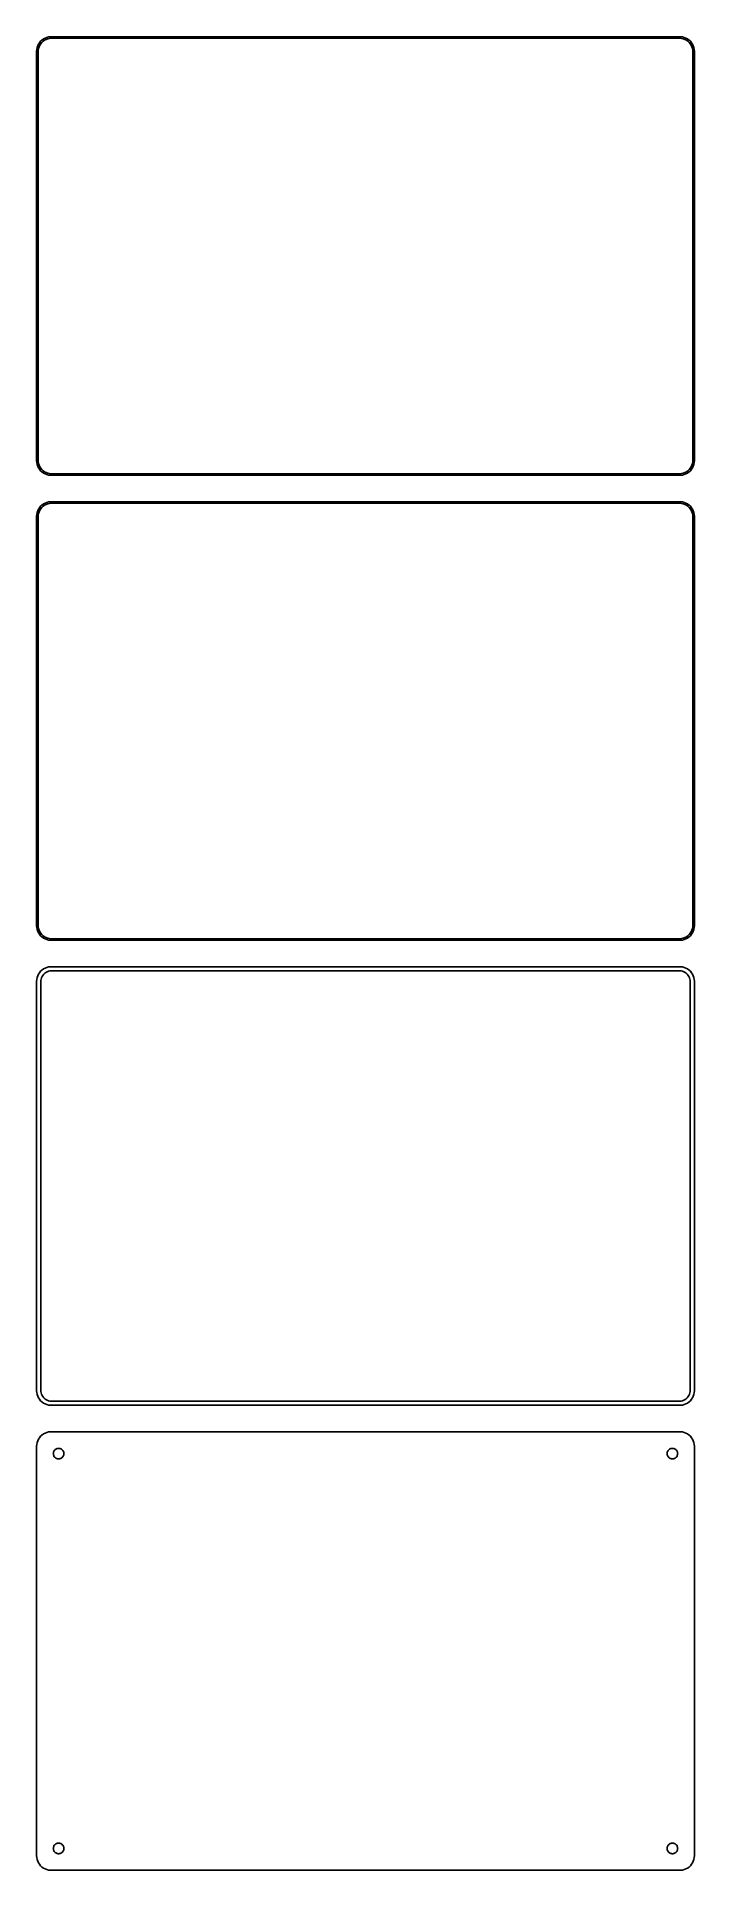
# Model space of a CAD drawing. Header units: metres. Extents: x -112 to 112, y 402 to 1029.
import ezdxf

# ---------------------------------------------------------------- set-up
doc = ezdxf.new("R2010")
doc.units = ezdxf.units.M

msp = doc.modelspace()

# ---------------------------------------------------------------- linework, layer by layer
for p, q in [((-109.629, 1028.52), (-110.179, 1028.22)), ((-109.045, 1028.76), (-109.629, 1028.52)), ((-109.272, 1028.05), (-108.718, 1028.27)), ((-108.437, 1028.91), (-109.045, 1028.76)), ((-108.718, 1028.27), (-108.14, 1028.42)), ((-107.814, 1028.99), (-108.437, 1028.91)), ((-108.14, 1028.42), (-107.548, 1028.49)), ((107.814, 1028.99), (-107.814, 1028.99)), ((-107.548, 1028.49), (107.548, 1028.49)), ((107.548, 1028.49), (108.14, 1028.42)), ((108.437, 1028.91), (107.814, 1028.99)), ((108.14, 1028.42), (108.718, 1028.27)), ((109.045, 1028.76), (108.437, 1028.91)), ((108.718, 1028.27), (109.272, 1028.05)), ((109.629, 1028.52), (109.045, 1028.76)), ((110.179, 1028.22), (109.629, 1028.52)), ((-112.461, 1024.63), (-112.5, 1024)), ((-112.5, 1024), (-112.5, 884)), ((-112.343, 1025.24), (-112.461, 1024.63)), ((-112.149, 1025.84), (-112.343, 1025.24)), ((-111.882, 1026.41), (-112.149, 1025.84)), ((-112, 1023.75), (-111.963, 1024.35)), ((-112, 884.25), (-112, 1023.75)), ((-111.963, 1024.35), (-111.851, 1024.93)), ((-111.545, 1026.94), (-111.882, 1026.41)), ((-111.851, 1024.93), (-111.666, 1025.5)), ((-111.666, 1025.5), (-111.412, 1026.04)), ((-111.145, 1027.42), (-111.545, 1026.94)), ((-111.412, 1026.04), (-111.093, 1026.54)), ((-110.687, 1027.85), (-111.145, 1027.42)), ((-111.093, 1026.54), (-110.713, 1027)), ((-110.713, 1027), (-110.278, 1027.41)), ((-110.179, 1028.22), (-110.687, 1027.85)), ((-110.278, 1027.41), (-109.795, 1027.76)), ((-109.795, 1027.76), (-109.272, 1028.05)), ((109.272, 1028.05), (109.795, 1027.76)), ((109.795, 1027.76), (110.278, 1027.41)), ((110.687, 1027.85), (110.179, 1028.22)), ((110.278, 1027.41), (110.713, 1027)), ((111.145, 1027.42), (110.687, 1027.85)), ((110.713, 1027), (111.093, 1026.54)), ((111.093, 1026.54), (111.412, 1026.04)), ((111.545, 1026.94), (111.145, 1027.42)), ((111.412, 1026.04), (111.666, 1025.5)), ((111.882, 1026.41), (111.545, 1026.94)), ((111.666, 1025.5), (111.851, 1024.93)), ((111.851, 1024.93), (111.963, 1024.35)), ((112.149, 1025.84), (111.882, 1026.41)), ((111.963, 1024.35), (112, 1023.75)), ((112, 1023.75), (112, 884.25)), ((112.343, 1025.24), (112.149, 1025.84)), ((112.461, 1024.63), (112.343, 1025.24)), ((112.5, 1024), (112.461, 1024.63)), ((112.5, 884), (112.5, 1024)), ((-111.963, 883.655), (-112, 884.25)), ((112, 884.25), (111.963, 883.655)), ((-112.5, 884), (-112.461, 883.373)), ((-112.461, 883.373), (-112.343, 882.757)), ((-112.343, 882.757), (-112.149, 882.159)), ((-112.149, 882.159), (-111.882, 881.591)), ((-111.851, 883.069), (-111.963, 883.655)), ((-111.882, 881.591), (-111.545, 881.061)), ((-111.666, 882.501), (-111.851, 883.069)), ((-111.412, 881.962), (-111.666, 882.501)), ((-111.545, 881.061), (-111.145, 880.577)), ((-111.093, 881.458), (-111.412, 881.962)), ((-111.145, 880.577), (-110.687, 880.147)), ((-110.713, 880.998), (-111.093, 881.458)), ((-110.278, 880.59), (-110.713, 880.998)), ((-110.687, 880.147), (-110.179, 879.778)), ((-109.795, 880.239), (-110.278, 880.59)), ((-110.179, 879.778), (-109.629, 879.476)), ((-109.272, 879.952), (-109.795, 880.239)), ((-109.629, 879.476), (-109.045, 879.245)), ((-108.718, 879.732), (-109.272, 879.952)), ((-109.045, 879.245), (-108.437, 879.089)), ((-108.14, 879.584), (-108.718, 879.732)), ((-108.437, 879.089), (-107.814, 879.01)), ((-107.548, 879.509), (-108.14, 879.584)), ((-107.814, 879.01), (107.814, 879.01)), ((107.548, 879.509), (-107.548, 879.509)), ((108.14, 879.584), (107.548, 879.509)), ((107.814, 879.01), (108.437, 879.089)), ((108.718, 879.732), (108.14, 879.584)), ((108.437, 879.089), (109.045, 879.245)), ((109.272, 879.952), (108.718, 879.732)), ((109.045, 879.245), (109.629, 879.476)), ((109.795, 880.239), (109.272, 879.952)), ((109.629, 879.476), (110.179, 879.778)), ((110.278, 880.59), (109.795, 880.239)), ((110.179, 879.778), (110.687, 880.147)), ((110.713, 880.998), (110.278, 880.59)), ((110.687, 880.147), (111.145, 880.577)), ((111.093, 881.458), (110.713, 880.998)), ((111.412, 881.962), (111.093, 881.458)), ((111.145, 880.577), (111.545, 881.061)), ((111.666, 882.501), (111.412, 881.962)), ((111.545, 881.061), (111.882, 881.591)), ((111.851, 883.069), (111.666, 882.501)), ((111.963, 883.655), (111.851, 883.069)), ((111.882, 881.591), (112.149, 882.159)), ((112.149, 882.159), (112.343, 882.757)), ((112.343, 882.757), (112.461, 883.373)), ((112.461, 883.373), (112.5, 884)), ((-112.461, 865.627), (-112.5, 865)), ((-112.343, 866.243), (-112.461, 865.627)), ((-112.149, 866.841), (-112.343, 866.243)), ((-111.882, 867.409), (-112.149, 866.841)), ((-112, 864.75), (-111.963, 865.345)), ((-111.963, 865.345), (-111.851, 865.931)), ((-111.545, 867.939), (-111.882, 867.409)), ((-111.851, 865.931), (-111.666, 866.499)), ((-111.666, 866.499), (-111.412, 867.038)), ((-111.145, 868.423), (-111.545, 867.939)), ((-111.412, 867.038), (-111.093, 867.542)), ((-110.687, 868.853), (-111.145, 868.423)), ((-111.093, 867.542), (-110.713, 868.002)), ((-110.713, 868.002), (-110.278, 868.41)), ((-110.179, 869.222), (-110.687, 868.853)), ((-110.278, 868.41), (-109.795, 868.761)), ((-109.629, 869.524), (-110.179, 869.222)), ((-109.795, 868.761), (-109.272, 869.048)), ((-109.045, 869.755), (-109.629, 869.524)), ((-109.272, 869.048), (-108.718, 869.268)), ((-108.437, 869.911), (-109.045, 869.755)), ((-108.718, 869.268), (-108.14, 869.416)), ((-107.814, 869.99), (-108.437, 869.911)), ((-108.14, 869.416), (-107.548, 869.491)), ((107.814, 869.99), (-107.814, 869.99)), ((-107.548, 869.491), (107.548, 869.491)), ((107.548, 869.491), (108.14, 869.416)), ((108.437, 869.911), (107.814, 869.99)), ((108.14, 869.416), (108.718, 869.268)), ((109.045, 869.755), (108.437, 869.911)), ((108.718, 869.268), (109.272, 869.048)), ((109.629, 869.524), (109.045, 869.755)), ((109.272, 869.048), (109.795, 868.761)), ((110.179, 869.222), (109.629, 869.524)), ((109.795, 868.761), (110.278, 868.41)), ((110.687, 868.853), (110.179, 869.222)), ((110.278, 868.41), (110.713, 868.002)), ((111.145, 868.423), (110.687, 868.853)), ((110.713, 868.002), (111.093, 867.542)), ((111.093, 867.542), (111.412, 867.038)), ((111.545, 867.939), (111.145, 868.423)), ((111.412, 867.038), (111.666, 866.499)), ((111.882, 867.409), (111.545, 867.939)), ((111.666, 866.499), (111.851, 865.931)), ((111.851, 865.931), (111.963, 865.345)), ((112.149, 866.841), (111.882, 867.409)), ((111.963, 865.345), (112, 864.75)), ((112.343, 866.243), (112.149, 866.841)), ((112.461, 865.627), (112.343, 866.243)), ((112.5, 865), (112.461, 865.627)), ((-112.5, 865), (-112.5, 725)), ((-112, 725.25), (-112, 864.75)), ((112, 864.75), (112, 725.25)), ((112.5, 725), (112.5, 865)), ((-112.5, 725), (-112.461, 724.373)), ((-112.461, 724.373), (-112.343, 723.757)), ((-112.343, 723.757), (-112.149, 723.159)), ((-112.149, 723.159), (-111.882, 722.591)), ((-111.963, 724.655), (-112, 725.25)), ((-111.851, 724.069), (-111.963, 724.655)), ((-111.882, 722.591), (-111.545, 722.061)), ((-111.666, 723.501), (-111.851, 724.069)), ((-111.412, 722.962), (-111.666, 723.501)), ((-111.545, 722.061), (-111.145, 721.577)), ((-111.093, 722.458), (-111.412, 722.962)), ((-111.145, 721.577), (-110.687, 721.147)), ((-110.713, 721.998), (-111.093, 722.458)), ((-110.278, 721.59), (-110.713, 721.998)), ((-110.687, 721.147), (-110.179, 720.778)), ((-109.795, 721.239), (-110.278, 721.59)), ((-109.272, 720.952), (-109.795, 721.239)), ((109.795, 721.239), (109.272, 720.952)), ((110.278, 721.59), (109.795, 721.239)), ((110.179, 720.778), (110.687, 721.147)), ((110.713, 721.998), (110.278, 721.59)), ((110.687, 721.147), (111.145, 721.577)), ((111.093, 722.458), (110.713, 721.998)), ((111.412, 722.962), (111.093, 722.458)), ((111.145, 721.577), (111.545, 722.061)), ((111.666, 723.501), (111.412, 722.962)), ((111.545, 722.061), (111.882, 722.591)), ((111.851, 724.069), (111.666, 723.501)), ((111.963, 724.655), (111.851, 724.069)), ((111.882, 722.591), (112.149, 723.159)), ((112, 725.25), (111.963, 724.655)), ((112.149, 723.159), (112.343, 723.757)), ((112.343, 723.757), (112.461, 724.373)), ((112.461, 724.373), (112.5, 725)), ((-110.179, 720.778), (-109.629, 720.476)), ((-109.629, 720.476), (-109.045, 720.245)), ((-108.718, 720.732), (-109.272, 720.952)), ((-109.045, 720.245), (-108.437, 720.089)), ((-108.14, 720.584), (-108.718, 720.732)), ((-108.437, 720.089), (-107.814, 720.01)), ((-107.548, 720.509), (-108.14, 720.584)), ((-107.814, 720.01), (107.814, 720.01)), ((107.548, 720.509), (-107.548, 720.509)), ((108.14, 720.584), (107.548, 720.509)), ((107.814, 720.01), (108.437, 720.089)), ((108.718, 720.732), (108.14, 720.584)), ((108.437, 720.089), (109.045, 720.245)), ((109.272, 720.952), (108.718, 720.732)), ((109.045, 720.245), (109.629, 720.476)), ((109.629, 720.476), (110.179, 720.778)), ((-111.545, 708.939), (-111.882, 708.409)), ((-111.145, 709.423), (-111.545, 708.939)), ((-110.687, 709.853), (-111.145, 709.423)), ((-110.179, 710.222), (-110.687, 709.853)), ((-109.629, 710.524), (-110.179, 710.222)), ((-110.071, 708.399), (-109.716, 708.731)), ((-109.716, 708.731), (-109.323, 709.017)), ((-109.045, 710.755), (-109.629, 710.524)), ((-109.323, 709.017), (-108.898, 709.251)), ((-108.437, 710.911), (-109.045, 710.755)), ((-108.898, 709.251), (-108.446, 709.43)), ((-108.446, 709.43), (-107.975, 709.551)), ((-107.814, 710.99), (-108.437, 710.911)), ((-107.975, 709.551), (-107.493, 709.612)), ((107.814, 710.99), (-107.814, 710.99)), ((-107.493, 709.612), (107.493, 709.612)), ((107.493, 709.612), (107.975, 709.551)), ((108.437, 710.911), (107.814, 710.99)), ((107.975, 709.551), (108.446, 709.43)), ((109.045, 710.755), (108.437, 710.911)), ((108.446, 709.43), (108.898, 709.251)), ((108.898, 709.251), (109.323, 709.017)), ((109.629, 710.524), (109.045, 710.755)), ((109.323, 709.017), (109.716, 708.731)), ((110.179, 710.222), (109.629, 710.524)), ((109.716, 708.731), (110.071, 708.399)), ((110.687, 709.853), (110.179, 710.222)), ((111.145, 709.423), (110.687, 709.853)), ((111.545, 708.939), (111.145, 709.423)), ((111.882, 708.409), (111.545, 708.939)), ((-112.461, 706.627), (-112.5, 706)), ((-112.5, 706), (-112.5, 566)), ((-112.343, 707.243), (-112.461, 706.627)), ((-112.149, 707.841), (-112.343, 707.243)), ((-111.882, 708.409), (-112.149, 707.841)), ((-111.119, 705.75), (-111.089, 706.235)), ((-111.119, 566.25), (-111.119, 705.75)), ((-111.089, 706.235), (-110.998, 706.712)), ((-110.998, 706.712), (-110.848, 707.174)), ((-110.848, 707.174), (-110.641, 707.614)), ((-110.641, 707.614), (-110.38, 708.024)), ((-110.38, 708.024), (-110.071, 708.399)), ((110.071, 708.399), (110.38, 708.024)), ((110.38, 708.024), (110.641, 707.614)), ((110.641, 707.614), (110.848, 707.174)), ((110.848, 707.174), (110.998, 706.712)), ((110.998, 706.712), (111.089, 706.235)), ((111.089, 706.235), (111.119, 705.75)), ((111.119, 705.75), (111.119, 566.25)), ((112.149, 707.841), (111.882, 708.409)), ((112.343, 707.243), (112.149, 707.841)), ((112.461, 706.627), (112.343, 707.243)), ((112.5, 706), (112.461, 706.627)), ((112.5, 566), (112.5, 706)), ((-112.5, 566), (-112.461, 565.373)), ((-112.461, 565.373), (-112.343, 564.757)), ((-112.343, 564.757), (-112.149, 564.159)), ((-111.089, 565.765), (-111.119, 566.25)), ((-110.998, 565.288), (-111.089, 565.765)), ((-110.848, 564.826), (-110.998, 565.288)), ((-110.641, 564.386), (-110.848, 564.826)), ((-110.38, 563.976), (-110.641, 564.386)), ((110.641, 564.386), (110.38, 563.976)), ((110.848, 564.826), (110.641, 564.386)), ((110.998, 565.288), (110.848, 564.826)), ((111.089, 565.765), (110.998, 565.288)), ((111.119, 566.25), (111.089, 565.765)), ((112.149, 564.159), (112.343, 564.757)), ((112.343, 564.757), (112.461, 565.373)), ((112.461, 565.373), (112.5, 566)), ((-112.149, 564.159), (-111.882, 563.591)), ((-111.882, 563.591), (-111.545, 563.061)), ((-111.545, 563.061), (-111.145, 562.577)), ((-111.145, 562.577), (-110.687, 562.147)), ((-110.687, 562.147), (-110.179, 561.778)), ((-110.071, 563.601), (-110.38, 563.976)), ((-110.179, 561.778), (-109.629, 561.476)), ((-109.716, 563.269), (-110.071, 563.601)), ((-109.323, 562.983), (-109.716, 563.269)), ((-109.629, 561.476), (-109.045, 561.245)), ((-108.898, 562.749), (-109.323, 562.983)), ((-109.045, 561.245), (-108.437, 561.089)), ((-108.446, 562.57), (-108.898, 562.749)), ((-107.975, 562.449), (-108.446, 562.57)), ((-108.437, 561.089), (-107.814, 561.01)), ((-107.493, 562.388), (-107.975, 562.449)), ((-107.814, 561.01), (107.814, 561.01)), ((107.493, 562.388), (-107.493, 562.388)), ((107.975, 562.449), (107.493, 562.388)), ((107.814, 561.01), (108.437, 561.089)), ((108.446, 562.57), (107.975, 562.449)), ((108.437, 561.089), (109.045, 561.245)), ((108.898, 562.749), (108.446, 562.57)), ((109.323, 562.983), (108.898, 562.749)), ((109.045, 561.245), (109.629, 561.476)), ((109.716, 563.269), (109.323, 562.983)), ((109.629, 561.476), (110.179, 561.778)), ((110.071, 563.601), (109.716, 563.269)), ((110.38, 563.976), (110.071, 563.601)), ((110.179, 561.778), (110.687, 562.147)), ((110.687, 562.147), (111.145, 562.577)), ((111.145, 562.577), (111.545, 563.061)), ((111.545, 563.061), (111.882, 563.591)), ((111.882, 563.591), (112.149, 564.159)), ((-109.045, 551.755), (-109.629, 551.524)), ((-108.437, 551.911), (-109.045, 551.755)), ((-107.814, 551.99), (-108.437, 551.911)), ((107.814, 551.99), (-107.814, 551.99)), ((108.437, 551.911), (107.814, 551.99)), ((109.045, 551.755), (108.437, 551.911)), ((109.629, 551.524), (109.045, 551.755)), ((-112.461, 547.627), (-112.5, 547)), ((-112.5, 547), (-112.5, 407)), ((-112.343, 548.243), (-112.461, 547.627)), ((-112.149, 548.841), (-112.343, 548.243)), ((-111.882, 549.409), (-112.149, 548.841)), ((-111.545, 549.939), (-111.882, 549.409)), ((-111.145, 550.423), (-111.545, 549.939)), ((-110.687, 550.853), (-111.145, 550.423)), ((-110.179, 551.222), (-110.687, 550.853)), ((-109.629, 551.524), (-110.179, 551.222)), ((-106.577, 545.367), (-106.456, 545.558)), ((-106.456, 545.558), (-106.312, 545.732)), ((-106.312, 545.732), (-106.147, 545.887)), ((-106.147, 545.887), (-105.964, 546.02)), ((-105.964, 546.02), (-105.766, 546.129)), ((-105.766, 546.129), (-105.556, 546.212)), ((-105.556, 546.212), (-105.337, 546.268)), ((-105.337, 546.268), (-105.113, 546.296)), ((-105.113, 546.296), (-104.887, 546.296)), ((-104.887, 546.296), (-104.663, 546.268)), ((-104.663, 546.268), (-104.444, 546.212)), ((-104.444, 546.212), (-104.234, 546.129)), ((-104.234, 546.129), (-104.036, 546.02)), ((-104.036, 546.02), (-103.853, 545.887)), ((-103.853, 545.887), (-103.688, 545.732)), ((-103.688, 545.732), (-103.544, 545.558)), ((-103.544, 545.558), (-103.423, 545.367)), ((103.423, 545.367), (103.544, 545.558)), ((103.544, 545.558), (103.688, 545.732)), ((103.688, 545.732), (103.853, 545.887)), ((103.853, 545.887), (104.036, 546.02)), ((104.036, 546.02), (104.234, 546.129)), ((104.234, 546.129), (104.444, 546.212)), ((104.444, 546.212), (104.663, 546.268)), ((104.663, 546.268), (104.887, 546.296)), ((104.887, 546.296), (105.113, 546.296)), ((105.113, 546.296), (105.337, 546.268)), ((105.337, 546.268), (105.556, 546.212)), ((105.556, 546.212), (105.766, 546.129)), ((105.766, 546.129), (105.964, 546.02)), ((105.964, 546.02), (106.147, 545.887)), ((106.147, 545.887), (106.312, 545.732)), ((106.312, 545.732), (106.456, 545.558)), ((106.456, 545.558), (106.577, 545.367)), ((110.179, 551.222), (109.629, 551.524)), ((110.687, 550.853), (110.179, 551.222)), ((111.145, 550.423), (110.687, 550.853)), ((111.545, 549.939), (111.145, 550.423)), ((111.882, 549.409), (111.545, 549.939)), ((112.149, 548.841), (111.882, 549.409)), ((112.343, 548.243), (112.149, 548.841)), ((112.461, 547.627), (112.343, 548.243)), ((112.5, 547), (112.461, 547.627)), ((112.5, 407), (112.5, 547)), ((-106.8, 544.5), (-106.786, 544.726)), ((-106.786, 544.274), (-106.8, 544.5)), ((-106.786, 544.726), (-106.743, 544.948)), ((-106.743, 544.052), (-106.786, 544.274)), ((-106.743, 544.948), (-106.674, 545.163)), ((-106.674, 543.837), (-106.743, 544.052)), ((-106.674, 545.163), (-106.577, 545.367)), ((-106.577, 543.633), (-106.674, 543.837)), ((-106.456, 543.442), (-106.577, 543.633)), ((-106.312, 543.268), (-106.456, 543.442)), ((-106.147, 543.113), (-106.312, 543.268)), ((-105.964, 542.98), (-106.147, 543.113)), ((-105.766, 542.871), (-105.964, 542.98)), ((-105.556, 542.788), (-105.766, 542.871)), ((-105.337, 542.732), (-105.556, 542.788)), ((-105.113, 542.704), (-105.337, 542.732)), ((-104.887, 542.704), (-105.113, 542.704)), ((-104.663, 542.732), (-104.887, 542.704)), ((-104.444, 542.788), (-104.663, 542.732)), ((-104.234, 542.871), (-104.444, 542.788)), ((-104.036, 542.98), (-104.234, 542.871)), ((-103.853, 543.113), (-104.036, 542.98)), ((-103.688, 543.268), (-103.853, 543.113)), ((-103.544, 543.442), (-103.688, 543.268)), ((-103.423, 543.633), (-103.544, 543.442)), ((-103.423, 545.367), (-103.326, 545.163)), ((-103.326, 543.837), (-103.423, 543.633)), ((-103.326, 545.163), (-103.257, 544.948)), ((-103.257, 544.052), (-103.326, 543.837)), ((-103.257, 544.948), (-103.214, 544.726)), ((-103.214, 544.274), (-103.257, 544.052)), ((-103.214, 544.726), (-103.2, 544.5)), ((-103.2, 544.5), (-103.214, 544.274)), ((103.2, 544.5), (103.214, 544.726)), ((103.214, 544.274), (103.2, 544.5)), ((103.214, 544.726), (103.257, 544.948)), ((103.257, 544.052), (103.214, 544.274)), ((103.257, 544.948), (103.326, 545.163)), ((103.326, 543.837), (103.257, 544.052)), ((103.326, 545.163), (103.423, 545.367)), ((103.423, 543.633), (103.326, 543.837)), ((103.544, 543.442), (103.423, 543.633)), ((103.688, 543.268), (103.544, 543.442)), ((103.853, 543.113), (103.688, 543.268)), ((104.036, 542.98), (103.853, 543.113)), ((104.234, 542.871), (104.036, 542.98)), ((104.444, 542.788), (104.234, 542.871)), ((104.663, 542.732), (104.444, 542.788)), ((104.887, 542.704), (104.663, 542.732)), ((105.113, 542.704), (104.887, 542.704)), ((105.337, 542.732), (105.113, 542.704)), ((105.556, 542.788), (105.337, 542.732)), ((105.766, 542.871), (105.556, 542.788)), ((105.964, 542.98), (105.766, 542.871)), ((106.147, 543.113), (105.964, 542.98)), ((106.312, 543.268), (106.147, 543.113)), ((106.456, 543.442), (106.312, 543.268)), ((106.577, 543.633), (106.456, 543.442)), ((106.577, 545.367), (106.674, 545.163)), ((106.674, 543.837), (106.577, 543.633)), ((106.674, 545.163), (106.743, 544.948)), ((106.743, 544.052), (106.674, 543.837)), ((106.743, 544.948), (106.786, 544.726)), ((106.786, 544.274), (106.743, 544.052)), ((106.786, 544.726), (106.8, 544.5)), ((106.8, 544.5), (106.786, 544.274)), ((-106.8, 409.5), (-106.786, 409.726)), ((-106.786, 409.274), (-106.8, 409.5)), ((-106.786, 409.726), (-106.743, 409.948)), ((-106.743, 409.052), (-106.786, 409.274)), ((-106.743, 409.948), (-106.674, 410.163)), ((-106.674, 408.837), (-106.743, 409.052)), ((-106.674, 410.163), (-106.577, 410.367)), ((-106.577, 408.633), (-106.674, 408.837)), ((-106.577, 410.367), (-106.456, 410.558)), ((-106.456, 408.442), (-106.577, 408.633)), ((-106.456, 410.558), (-106.312, 410.732)), ((-106.312, 408.268), (-106.456, 408.442)), ((-106.312, 410.732), (-106.147, 410.887)), ((-106.147, 408.113), (-106.312, 408.268)), ((-106.147, 410.887), (-105.964, 411.02)), ((-105.964, 407.98), (-106.147, 408.113)), ((-105.964, 411.02), (-105.766, 411.129)), ((-105.766, 407.871), (-105.964, 407.98)), ((-105.766, 411.129), (-105.556, 411.212)), ((-105.556, 407.788), (-105.766, 407.871)), ((-105.556, 411.212), (-105.337, 411.268)), ((-105.337, 407.732), (-105.556, 407.788)), ((-105.337, 411.268), (-105.113, 411.296)), ((-105.113, 407.704), (-105.337, 407.732)), ((-105.113, 411.296), (-104.887, 411.296)), ((-104.887, 407.704), (-105.113, 407.704)), ((-104.887, 411.296), (-104.663, 411.268)), ((-104.663, 407.732), (-104.887, 407.704)), ((-104.663, 411.268), (-104.444, 411.212)), ((-104.444, 407.788), (-104.663, 407.732)), ((-104.444, 411.212), (-104.234, 411.129)), ((-104.234, 407.871), (-104.444, 407.788)), ((-104.234, 411.129), (-104.036, 411.02)), ((-104.036, 407.98), (-104.234, 407.871)), ((-104.036, 411.02), (-103.853, 410.887)), ((-103.853, 408.113), (-104.036, 407.98)), ((-103.853, 410.887), (-103.688, 410.732)), ((-103.688, 408.268), (-103.853, 408.113)), ((-103.688, 410.732), (-103.544, 410.558)), ((-103.544, 408.442), (-103.688, 408.268)), ((-103.544, 410.558), (-103.423, 410.367)), ((-103.423, 408.633), (-103.544, 408.442)), ((-103.423, 410.367), (-103.326, 410.163)), ((-103.326, 408.837), (-103.423, 408.633)), ((-103.326, 410.163), (-103.257, 409.948)), ((-103.257, 409.052), (-103.326, 408.837)), ((-103.257, 409.948), (-103.214, 409.726)), ((-103.214, 409.274), (-103.257, 409.052)), ((-103.214, 409.726), (-103.2, 409.5)), ((-103.2, 409.5), (-103.214, 409.274)), ((103.2, 409.5), (103.214, 409.726)), ((103.214, 409.274), (103.2, 409.5)), ((103.214, 409.726), (103.257, 409.948)), ((103.257, 409.052), (103.214, 409.274)), ((103.257, 409.948), (103.326, 410.163)), ((103.326, 408.837), (103.257, 409.052)), ((103.326, 410.163), (103.423, 410.367)), ((103.423, 408.633), (103.326, 408.837)), ((103.423, 410.367), (103.544, 410.558)), ((103.544, 408.442), (103.423, 408.633)), ((103.544, 410.558), (103.688, 410.732)), ((103.688, 408.268), (103.544, 408.442)), ((103.688, 410.732), (103.853, 410.887)), ((103.853, 408.113), (103.688, 408.268)), ((103.853, 410.887), (104.036, 411.02)), ((104.036, 407.98), (103.853, 408.113)), ((104.036, 411.02), (104.234, 411.129)), ((104.234, 407.871), (104.036, 407.98)), ((104.234, 411.129), (104.444, 411.212)), ((104.444, 407.788), (104.234, 407.871)), ((104.444, 411.212), (104.663, 411.268)), ((104.663, 407.732), (104.444, 407.788)), ((104.663, 411.268), (104.887, 411.296)), ((104.887, 407.704), (104.663, 407.732)), ((104.887, 411.296), (105.113, 411.296)), ((105.113, 407.704), (104.887, 407.704)), ((105.113, 411.296), (105.337, 411.268)), ((105.337, 407.732), (105.113, 407.704)), ((105.337, 411.268), (105.556, 411.212)), ((105.556, 407.788), (105.337, 407.732)), ((105.556, 411.212), (105.766, 411.129)), ((105.766, 407.871), (105.556, 407.788)), ((105.766, 411.129), (105.964, 411.02)), ((105.964, 407.98), (105.766, 407.871)), ((105.964, 411.02), (106.147, 410.887)), ((106.147, 408.113), (105.964, 407.98)), ((106.147, 410.887), (106.312, 410.732)), ((106.312, 408.268), (106.147, 408.113)), ((106.312, 410.732), (106.456, 410.558)), ((106.456, 408.442), (106.312, 408.268)), ((106.456, 410.558), (106.577, 410.367)), ((106.577, 408.633), (106.456, 408.442)), ((106.577, 410.367), (106.674, 410.163)), ((106.674, 408.837), (106.577, 408.633)), ((106.674, 410.163), (106.743, 409.948)), ((106.743, 409.052), (106.674, 408.837)), ((106.743, 409.948), (106.786, 409.726)), ((106.786, 409.274), (106.743, 409.052)), ((106.786, 409.726), (106.8, 409.5)), ((106.8, 409.5), (106.786, 409.274)), ((-112.5, 407), (-112.461, 406.373)), ((-112.461, 406.373), (-112.343, 405.757)), ((-112.343, 405.757), (-112.149, 405.159)), ((-112.149, 405.159), (-111.882, 404.591)), ((-111.882, 404.591), (-111.545, 404.061)), ((-111.545, 404.061), (-111.145, 403.577)), ((-111.145, 403.577), (-110.687, 403.147)), ((-110.687, 403.147), (-110.179, 402.778)), ((-110.179, 402.778), (-109.629, 402.476)), ((-109.629, 402.476), (-109.045, 402.245)), ((-109.045, 402.245), (-108.437, 402.089)), ((-108.437, 402.089), (-107.814, 402.01)), ((-107.814, 402.01), (107.814, 402.01)), ((107.814, 402.01), (108.437, 402.089)), ((108.437, 402.089), (109.045, 402.245)), ((109.045, 402.245), (109.629, 402.476)), ((109.629, 402.476), (110.179, 402.778)), ((110.179, 402.778), (110.687, 403.147)), ((110.687, 403.147), (111.145, 403.577)), ((111.145, 403.577), (111.545, 404.061)), ((111.545, 404.061), (111.882, 404.591)), ((111.882, 404.591), (112.149, 405.159)), ((112.149, 405.159), (112.343, 405.757)), ((112.343, 405.757), (112.461, 406.373)), ((112.461, 406.373), (112.5, 407))]:
    msp.add_line(p, q)

doc.saveas('drawing.dxf')
